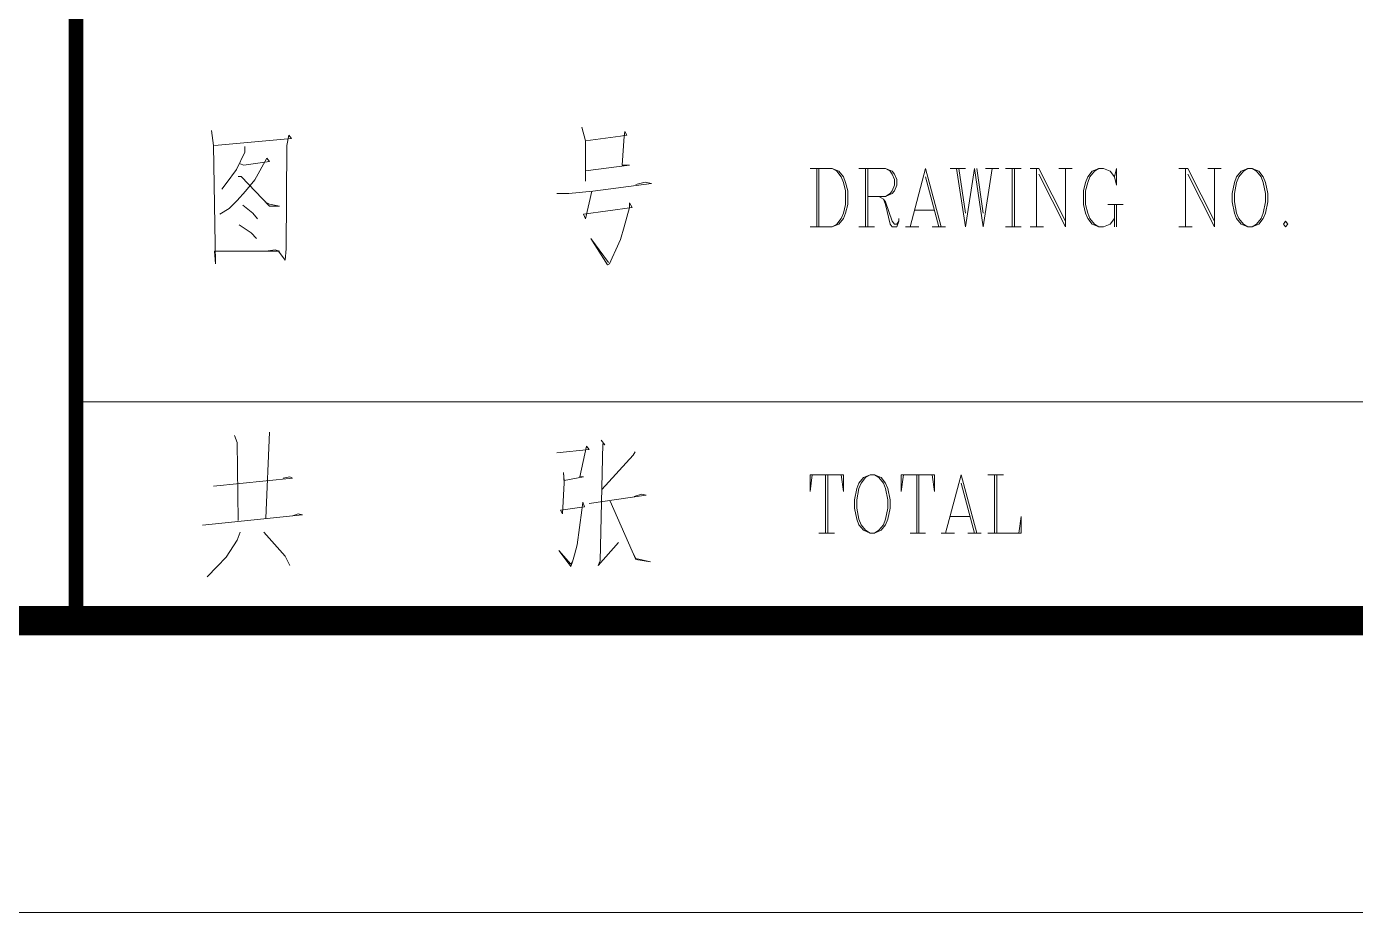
# Model space of a CAD drawing. Extents: x 1332633 to 1595679, y 264824 to 640777.
# Drawn here: x 1397249 to 1399526, y 402455 to 403973 of the extents above; entities that cross this region are included whole.
import ezdxf
from ezdxf.enums import TextEntityAlignment as Align

# ---------------------------------------------------------------- set-up
doc = ezdxf.new("R2010")
doc.units = 0
doc.header["$LTSCALE"] = 1000
doc.header["$MEASUREMENT"] = 0
doc.layers.get('0').update_dxf_attribs({"linetype": 'CONTINUOUS'})
doc.layers.add('_公共_图框', color=4, linetype='CONTINUOUS', lineweight=5)
doc.styles.add('图框文字', font='SIMKAI.TTF')

# ---------------------------------------------------------------- blocks, each defined once
blk = doc.blocks.new('vvxv')
at = {"layer": '_公共_图框'}
for p, q in [((-3633.4, 1346.3), (-3627.3, 1322.6)), ((-4267.7, 1340.3), (-4264.7, 1314.8)), ((-4262.9, 1314.8), (-4130.8, 1326.6)), ((-4135.5, 1332.4), (-4138.7, 1314.8)), ((-4130.8, 1326.6), (-4135.5, 1332.4)), ((-3567.4, 1330.5), (-3627.3, 1322.6)), ((-3627.3, 1322.6), (-3627.3, 1253.7)), ((-3556.4, 1332.4), (-3567.4, 1330.5)), ((-3564.3, 1281.2), (-3561, 1330.5)), ((-3561, 1330.5), (-3559.5, 1338.4)), ((-3559.5, 1338.4), (-3556.4, 1332.4)), ((-4264.7, 1314.8), (-4261.4, 1112)), ((-4211.1, 1303), (-4225.3, 1273.4)), ((-4211.1, 1312.7), (-4211.1, 1303)), ((-4138.7, 1314.8), (-4140.3, 1137.7)), ((-4219, 1283.3), (-4212.6, 1281.2)), ((-4212.6, 1281.2), (-4168.7, 1287.2)), ((-4173.3, 1293), (-4193.8, 1255.7)), ((-4168.7, 1287.2), (-4173.3, 1293)), ((-3627.3, 1271.5), (-3551.6, 1281.2)), ((-3551.6, 1281.2), (-3564.3, 1281.2)), ((-3242.3, 1275.2), (-3204.3, 1275.2)), ((-3230.8, 1275.2), (-3230.8, 1175.1)), ((-3227, 1275.2), (-3227, 1175.1)), ((-3204.3, 1275.2), (-3192.8, 1270.5)), ((-3204.3, 1275.2), (-3196.6, 1270.5)), ((-3158.6, 1275.2), (-3112.9, 1275.2)), ((-3147.1, 1275.2), (-3147.1, 1175.1)), ((-3143.4, 1275.2), (-3143.4, 1175.1)), ((-3112.9, 1275.2), (-3101.4, 1270.5)), ((-3112.9, 1275.2), (-3105.2, 1270.5)), ((-3071, 1175.1), (-3044.3, 1275.2)), ((-3044.3, 1275.2), (-3017.6, 1175.1)), ((-3002.4, 1275.2), (-2975.8, 1275.2)), ((-2991.1, 1275.2), (-2975.8, 1175.1)), ((-2987.1, 1275.2), (-2975.8, 1198.9)), ((-2975.8, 1175.1), (-2960.6, 1275.2)), ((-2960.6, 1275.2), (-2945.4, 1175.1)), ((-2956.7, 1275.2), (-2945.4, 1198.9)), ((-2930.1, 1275.2), (-2945.4, 1175.1)), ((-2941.4, 1275.2), (-2918.7, 1275.2)), ((-2907.2, 1275.2), (-2880.5, 1275.2)), ((-2895.8, 1275.2), (-2895.8, 1175.1)), ((-2892, 1275.2), (-2892, 1175.1)), ((-2865.3, 1275.2), (-2850.1, 1275.2)), ((-2854, 1275.2), (-2854, 1175.1)), ((-2850.1, 1275.2), (-2804.4, 1184.7)), ((-2815.8, 1275.2), (-2793.1, 1275.2)), ((-2804.4, 1175.1), (-2804.4, 1275.2)), ((-2747.4, 1275.2), (-2758.7, 1270.5)), ((-2747.4, 1275.2), (-2754.9, 1270.5)), ((-2739.7, 1275.2), (-2747.4, 1275.2)), ((-2728.2, 1270.5), (-2739.7, 1275.2)), ((-2716.9, 1275.2), (-2720.7, 1260.9)), ((-2716.9, 1246.7), (-2716.9, 1275.2)), ((-2610.3, 1275.2), (-2595.1, 1275.2)), ((-2598.9, 1275.2), (-2598.9, 1175.1)), ((-2595.1, 1275.2), (-2549.4, 1184.7)), ((-2560.7, 1275.2), (-2538, 1275.2)), ((-2549.4, 1175.1), (-2549.4, 1275.2)), ((-2492.3, 1275.2), (-2503.7, 1270.5)), ((-2492.3, 1275.2), (-2499.8, 1270.5)), ((-2484.6, 1275.2), (-2492.3, 1275.2)), ((-2473.3, 1270.5), (-2484.6, 1275.2)), ((-2477, 1270.5), (-2484.6, 1275.2)), ((-4225.3, 1273.4), (-4242.6, 1249.7)), ((-4222, 1261.6), (-4217.4, 1261.6)), ((-4217.4, 1261.6), (-4168.7, 1210.4)), ((-4193.8, 1255.7), (-4209.6, 1236.1)), ((-3627.3, 1253.7), (-3627.3, 1271.5)), ((-3196.6, 1270.5), (-3189, 1260.9)), ((-3192.8, 1270.5), (-3185.1, 1260.9)), ((-3189, 1260.9), (-3185.1, 1251.5)), ((-3185.1, 1260.9), (-3181.3, 1251.5)), ((-3105.2, 1270.5), (-3101.4, 1265.7)), ((-3101.4, 1270.5), (-3097.7, 1265.7)), ((-3101.4, 1265.7), (-3097.7, 1256.1)), ((-3097.7, 1265.7), (-3093.7, 1256.1)), ((-3097.7, 1256.1), (-3097.7, 1246.7)), ((-3093.7, 1256.1), (-3093.7, 1246.7)), ((-3044.3, 1260.9), (-3021.5, 1175.1)), ((-2850.1, 1265.7), (-2804.4, 1175.1)), ((-2766.4, 1260.9), (-2770.2, 1251.5)), ((-2758.7, 1270.5), (-2766.4, 1260.9)), ((-2762.6, 1260.9), (-2766.4, 1251.5)), ((-2754.9, 1270.5), (-2762.6, 1260.9)), ((-2720.7, 1260.9), (-2728.2, 1270.5)), ((-2720.7, 1260.9), (-2716.9, 1246.7)), ((-2595.1, 1265.7), (-2549.4, 1175.1)), ((-2511.3, 1260.9), (-2515, 1251.5)), ((-2503.7, 1270.5), (-2511.3, 1260.9)), ((-2507.5, 1260.9), (-2511.3, 1251.5)), ((-2499.8, 1270.5), (-2507.5, 1260.9)), ((-2469.3, 1260.9), (-2477, 1270.5)), ((-2465.6, 1260.9), (-2473.3, 1270.5)), ((-2465.6, 1251.5), (-2469.3, 1260.9)), ((-2461.8, 1251.5), (-2465.6, 1260.9)), ((-4242.6, 1249.7), (-4250.5, 1240)), ((-4209.6, 1236.1), (-4223.8, 1220.3)), ((-3676, 1232.1), (-3655.5, 1232.1)), ((-3655.5, 1232.1), (-3614.6, 1236.1)), ((-3616.1, 1236.1), (-3627.3, 1188.8)), ((-3614.6, 1236.1), (-3513.8, 1249.7)), ((-3524.9, 1251.8), (-3540.7, 1247.9)), ((-3513.8, 1249.7), (-3524.9, 1251.8)), ((-3185.1, 1251.5), (-3181.3, 1237.1)), ((-3181.3, 1251.5), (-3177.6, 1237.1)), ((-3181.3, 1237.1), (-3181.3, 1213.3)), ((-3177.6, 1237.1), (-3177.6, 1213.3)), ((-3101.4, 1232.3), (-3112.9, 1227.5)), ((-3105.2, 1232.3), (-3112.9, 1227.5)), ((-3101.4, 1237.1), (-3105.2, 1232.3)), ((-3097.7, 1246.7), (-3101.4, 1237.1)), ((-3097.7, 1237.1), (-3101.4, 1232.3)), ((-3093.7, 1246.7), (-3097.7, 1237.1)), ((-2770.2, 1251.5), (-2773.9, 1237.1)), ((-2773.9, 1237.1), (-2773.9, 1213.3)), ((-2766.4, 1251.5), (-2770.2, 1237.1)), ((-2770.2, 1237.1), (-2770.2, 1213.3)), ((-2515, 1251.5), (-2519, 1232.3)), ((-2519, 1232.3), (-2519, 1218.1)), ((-2511.3, 1251.5), (-2515, 1232.3)), ((-2515, 1232.3), (-2515, 1218.1)), ((-2461.8, 1232.3), (-2465.6, 1251.5)), ((-2458, 1232.3), (-2461.8, 1251.5)), ((-2461.8, 1218.1), (-2461.8, 1232.3)), ((-2458, 1218.1), (-2458, 1232.3)), ((-4223.8, 1220.3), (-4237.8, 1206.5)), ((-4214.2, 1212.4), (-4196.9, 1198.6)), ((-4168.7, 1214.3), (-4176.5, 1218.3)), ((-4151.2, 1210.4), (-4168.7, 1214.3)), ((-4168.7, 1210.4), (-4151.2, 1210.4)), ((-3630.3, 1196.7), (-3547, 1208.5)), ((-3551.6, 1208.5), (-3561, 1175)), ((-3551.6, 1216.4), (-3551.6, 1208.5)), ((-3547, 1208.5), (-3551.6, 1216.4)), ((-3181.3, 1213.3), (-3185.1, 1198.9)), ((-3177.6, 1213.3), (-3181.3, 1198.9)), ((-3112.9, 1227.5), (-3143.4, 1227.5)), ((-3124.2, 1227.5), (-3116.7, 1222.9)), ((-3116.7, 1222.9), (-3112.9, 1218.1)), ((-3116.7, 1222.9), (-3112.9, 1213.3)), ((-3112.9, 1218.1), (-3101.4, 1184.7)), ((-3112.9, 1213.3), (-3105.2, 1179.9)), ((-2773.9, 1213.3), (-2770.2, 1198.9)), ((-2770.2, 1213.3), (-2766.4, 1198.9)), ((-2732.2, 1213.3), (-2705.5, 1213.3)), ((-2720.7, 1213.3), (-2720.7, 1175.1)), ((-2716.9, 1213.3), (-2716.9, 1175.1)), ((-2519, 1218.1), (-2515, 1198.9)), ((-2515, 1218.1), (-2511.3, 1198.9)), ((-2465.6, 1198.9), (-2461.8, 1218.1)), ((-2461.8, 1198.9), (-2458, 1218.1)), ((-4237.8, 1206.5), (-4253.5, 1196.7)), ((-4196.9, 1198.6), (-4189, 1188.8)), ((-3627.3, 1188.8), (-3630.3, 1196.7)), ((-3189, 1189.5), (-3196.6, 1179.9)), ((-3185.1, 1189.5), (-3192.8, 1179.9)), ((-3185.1, 1198.9), (-3189, 1189.5)), ((-3181.3, 1198.9), (-3185.1, 1189.5)), ((-3101.4, 1184.7), (-3097.7, 1179.9)), ((-3093.7, 1179.9), (-3090, 1184.7)), ((-3093.7, 1175.1), (-3090, 1184.7)), ((-3090, 1184.7), (-3090, 1189.5)), ((-3063.3, 1203.7), (-3029, 1203.7)), ((-2770.2, 1198.9), (-2766.4, 1189.5)), ((-2766.4, 1198.9), (-2762.6, 1189.5)), ((-2766.4, 1189.5), (-2758.7, 1179.9)), ((-2762.6, 1189.5), (-2754.9, 1179.9)), ((-2728.2, 1179.9), (-2720.7, 1189.5)), ((-2515, 1198.9), (-2511.3, 1189.5)), ((-2511.3, 1198.9), (-2507.5, 1189.5)), ((-2511.3, 1189.5), (-2503.7, 1179.9)), ((-2507.5, 1189.5), (-2499.8, 1179.9)), ((-2477, 1179.9), (-2469.3, 1189.5)), ((-2473.3, 1179.9), (-2465.6, 1189.5)), ((-2469.3, 1189.5), (-2465.6, 1198.9)), ((-2465.6, 1189.5), (-2461.8, 1198.9)), ((-2427.6, 1184.7), (-2431.3, 1179.9)), ((-2427.6, 1184.7), (-2427.6, 1184.7)), ((-2423.6, 1179.9), (-2427.6, 1184.7)), ((-4220.5, 1178.9), (-4200.1, 1165.2)), ((-4200.1, 1165.2), (-4190.6, 1155.3)), ((-3561, 1175), (-3567.4, 1153.4)), ((-3204.3, 1175.1), (-3242.3, 1175.1)), ((-3192.8, 1179.9), (-3204.3, 1175.1)), ((-3196.6, 1179.9), (-3204.3, 1175.1)), ((-3158.6, 1175.1), (-3131.9, 1175.1)), ((-3105.2, 1179.9), (-3101.4, 1175.1)), ((-3101.4, 1175.1), (-3093.7, 1175.1)), ((-3097.7, 1179.9), (-3093.7, 1179.9)), ((-3078.5, 1175.1), (-3055.7, 1175.1)), ((-3032.8, 1175.1), (-3010.1, 1175.1)), ((-2907.2, 1175.1), (-2880.5, 1175.1)), ((-2865.3, 1175.1), (-2842.5, 1175.1)), ((-2758.7, 1179.9), (-2747.4, 1175.1)), ((-2754.9, 1179.9), (-2747.4, 1175.1)), ((-2747.4, 1175.1), (-2739.7, 1175.1)), ((-2739.7, 1175.1), (-2728.2, 1179.9)), ((-2610.3, 1175.1), (-2587.4, 1175.1)), ((-2503.7, 1179.9), (-2492.3, 1175.1)), ((-2499.8, 1179.9), (-2492.3, 1175.1)), ((-2492.3, 1175.1), (-2484.6, 1175.1)), ((-2484.6, 1175.1), (-2473.3, 1179.9)), ((-2484.6, 1175.1), (-2477, 1179.9)), ((-2431.3, 1179.9), (-2427.6, 1175.1)), ((-2427.6, 1175.1), (-2423.6, 1179.9)), ((-3617.7, 1155.3), (-3587.9, 1114.1)), ((-3589.4, 1110.1), (-3617.7, 1155.3)), ((-3567.4, 1153.4), (-3575.2, 1135.6)), ((-4262.9, 1133.7), (-4151.2, 1133.7)), ((-4261.4, 1112), (-4262.9, 1133.7)), ((-4159.1, 1135.6), (-4174.8, 1133.7)), ((-4151.2, 1133.7), (-4159.1, 1135.6)), ((-4141.8, 1118), (-4152.9, 1133.7)), ((-4140.3, 1137.7), (-4141.8, 1118)), ((-3581.6, 1121.9), (-3586.2, 1112)), ((-3575.2, 1135.6), (-3581.6, 1121.9)), ((-3586.2, 1112), (-3589.4, 1110.1)), ((-4500, 875), (-500, 875)), ((-4168.7, 823.2), (-4174.8, 675.7)), ((-4228.4, 817.3), (-4223.8, 805.5)), ((-4223.8, 805.5), (-4222, 671.7)), ((-3625.5, 799.5), (-3636.7, 746.5)), ((-3620.9, 793.7), (-3625.5, 799.5)), ((-3597.3, 803.5), (-3601.9, 602.8)), ((-3600.4, 809.5), (-3594.1, 801.6)), ((-3594.1, 801.6), (-3597.3, 803.5)), ((-3676, 787.7), (-3620.9, 793.7)), ((-3545.3, 783.8), (-3598.9, 724.8)), ((-3542.2, 789.8), (-3545.3, 783.8)), ((-3663.4, 740.5), (-3664.9, 754.4)), ((-3664.9, 754.4), (-3663.4, 736.6)), ((-4264.7, 730.8), (-4129.3, 744.4)), ((-4133.9, 746.5), (-4145, 744.4)), ((-4129.3, 744.4), (-4133.9, 746.5)), ((-3663.4, 736.6), (-3666.6, 683.5)), ((-3630.3, 746.5), (-3663.4, 740.5)), ((-3636.7, 746.5), (-3630.3, 746.5)), ((-3242.3, 750.3), (-3185.1, 750.3)), ((-3238.5, 750.3), (-3242.3, 721.7)), ((-3242.3, 721.7), (-3242.3, 750.3)), ((-3215.6, 750.3), (-3215.6, 650.2)), ((-3211.8, 750.3), (-3211.8, 650.2)), ((-3185.1, 721.7), (-3189, 750.3)), ((-3185.1, 750.3), (-3185.1, 721.7)), ((-3158.6, 735.9), (-3162.3, 726.5)), ((-3150.9, 745.5), (-3158.6, 735.9)), ((-3154.6, 735.9), (-3158.6, 726.5)), ((-3147.1, 745.5), (-3154.6, 735.9)), ((-3139.4, 750.3), (-3150.9, 745.5)), ((-3139.4, 750.3), (-3147.1, 745.5)), ((-3131.9, 750.3), (-3139.4, 750.3)), ((-3124.2, 745.5), (-3131.9, 750.3)), ((-3120.4, 745.5), (-3131.9, 750.3)), ((-3116.7, 735.9), (-3124.2, 745.5)), ((-3112.9, 735.9), (-3120.4, 745.5)), ((-3112.9, 726.5), (-3116.7, 735.9)), ((-3109, 726.5), (-3112.9, 735.9)), ((-3082.4, 750.3), (-3086.2, 721.7)), ((-3086.2, 721.7), (-3086.2, 750.3)), ((-3086.2, 750.3), (-3029, 750.3)), ((-3059.5, 750.3), (-3059.5, 650.2)), ((-3055.7, 750.3), (-3055.7, 650.2)), ((-3029, 721.7), (-3032.8, 750.3)), ((-3029, 750.3), (-3029, 721.7)), ((-3010.1, 650.2), (-2983.4, 750.3)), ((-2983.4, 750.3), (-2956.7, 650.2)), ((-2983.4, 735.9), (-2960.6, 650.2)), ((-2937.7, 750.3), (-2911, 750.3)), ((-2926.2, 750.3), (-2926.2, 650.2)), ((-2922.4, 750.3), (-2922.4, 650.2)), ((-3620.9, 701.2), (-3523.4, 715)), ((-3531.3, 716.9), (-3543.8, 713)), ((-3523.4, 715), (-3531.3, 716.9)), ((-3162.3, 726.5), (-3166.1, 707.3)), ((-3166.1, 707.3), (-3166.1, 693.1)), ((-3158.6, 726.5), (-3162.3, 707.3)), ((-3162.3, 707.3), (-3162.3, 693.1)), ((-3109, 707.3), (-3112.9, 726.5)), ((-3105.2, 707.3), (-3109, 726.5)), ((-3109, 693.1), (-3109, 707.3)), ((-3105.2, 693.1), (-3105.2, 707.3)), ((-4119.7, 683.5), (-4129.3, 679.6)), ((-4111.9, 681.5), (-4119.7, 683.5)), ((-3669.7, 689.4), (-3628.8, 695.3)), ((-3666.6, 683.5), (-3669.7, 689.4)), ((-3633.4, 689.4), (-3641.3, 630.3)), ((-3631.9, 703.2), (-3633.4, 689.4)), ((-3628.8, 695.3), (-3631.9, 703.2)), ((-3584.7, 705.1), (-3540.7, 604.8)), ((-3166.1, 693.1), (-3162.3, 673.9)), ((-3162.3, 693.1), (-3158.6, 673.9)), ((-3112.9, 673.9), (-3109, 693.1)), ((-3109, 673.9), (-3105.2, 693.1)), ((-4283.5, 663.9), (-4111.9, 681.5)), ((-3162.3, 673.9), (-3158.6, 664.5)), ((-3158.6, 673.9), (-3154.6, 664.5)), ((-3158.6, 664.5), (-3150.9, 655)), ((-3154.6, 664.5), (-3147.1, 655)), ((-3124.2, 655), (-3116.7, 664.5)), ((-3120.4, 655), (-3112.9, 664.5)), ((-3116.7, 664.5), (-3112.9, 673.9)), ((-3112.9, 664.5), (-3109, 673.9)), ((-3002.4, 678.7), (-2968.1, 678.7)), ((-2880.5, 678.7), (-2884.5, 650.2)), ((-2880.5, 650.2), (-2880.5, 678.7)), ((-4223.8, 638.2), (-4242.6, 608.8)), ((-4219, 652), (-4223.8, 638.2)), ((-4178.1, 652), (-4141.8, 610.6)), ((-3227, 650.2), (-3200.3, 650.2)), ((-3150.9, 655), (-3139.4, 650.2)), ((-3147.1, 655), (-3139.4, 650.2)), ((-3139.4, 650.2), (-3131.9, 650.2)), ((-3131.9, 650.2), (-3124.2, 655)), ((-3131.9, 650.2), (-3120.4, 655)), ((-3071, 650.2), (-3044.3, 650.2)), ((-3017.6, 650.2), (-2994.8, 650.2)), ((-2971.9, 650.2), (-2949.1, 650.2)), ((-2937.7, 650.2), (-2880.5, 650.2)), ((-3652.4, 593), (-3672.8, 620.6)), ((-3672.8, 620.6), (-3652.4, 596.9)), ((-3641.3, 630.3), (-3646.1, 612.7)), ((-3605.2, 594.9), (-3570.6, 634.3)), ((-3540.7, 606.7), (-3547, 618.5)), ((-4258.3, 593), (-4275.6, 575.2)), ((-4242.6, 608.8), (-4258.3, 593)), ((-4141.8, 610.6), (-4133.9, 594.9)), ((-3649.2, 600.9), (-3652.4, 593)), ((-3652.4, 596.9), (-3649.2, 600.9)), ((-3646.1, 612.7), (-3649.2, 600.9)), ((-3601.9, 602.8), (-3605.2, 594.9)), ((-3515.5, 600.9), (-3540.7, 606.7)), ((-3540.7, 604.8), (-3515.5, 600.9))]:
    blk.add_line(p, q, dxfattribs=at)
blk.add_lwpolyline([(-63000, 0), (0, 0), (0, 29700), (-63000, 29700)], close=True, dxfattribs=at)
at = {"layer": '_公共_图框', "const_width": 50}
blk.add_lwpolyline([(-61750, 500), (-500, 500), (-500, 29200), (-61750, 29200)], close=True, dxfattribs=at)
at = {"layer": '_公共_图框', "const_width": 25}
blk.add_lwpolyline([(-4500, 29200), (-4500, 500)], dxfattribs=at)
at = {"layer": '_公共_图框', "style": '图框文字'}
for tag, height, p in [('建设单位', 250, (-2500, 19150)), ('合作单位', 250, (-2527, 16841.6)), ('项目名称', 250, (-2500, 15150)), ('项目编号', 250, (-2500, 13150)), ('建筑', 175, (-1300, 2800)), ('方案深化', 175, (-1300, 2450)), ('1:100', 175, (-1300, 2100)), ('20090705', 175, (-1300, 1750)), ('图号', 175, (-1300, 1225))]:
    blk.add_attdef(tag, text='', height=height, dxfattribs=at).set_placement(p, align=Align.MIDDLE_CENTER)

msp = doc.modelspace()

# ---------------------------------------------------------------- block references
msp.add_blockref('vvxv', (1401833.4, 402454.9))

doc.saveas('drawing.dxf')
